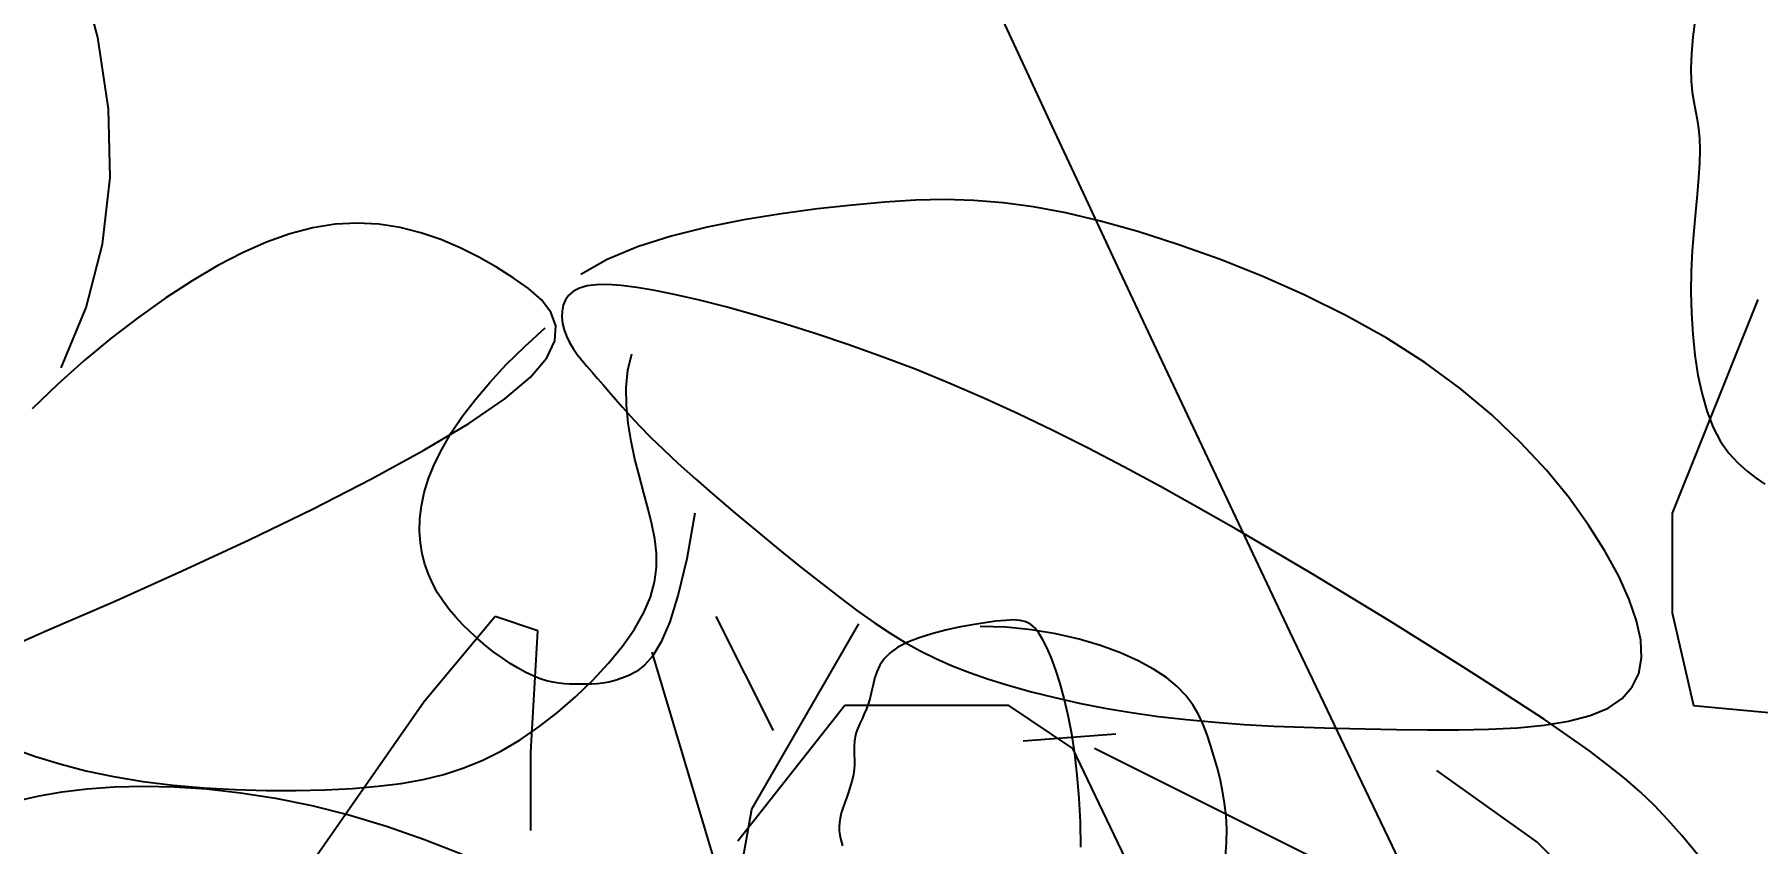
# Model space of a CAD drawing. Header units: metres. Extents: x 10 to 239, y 2 to 253.
# Drawn here: x 85.853 to 88.459, y 99.304 to 100.528 of the extents above; entities that cross this region are included whole.
import ezdxf

# ---------------------------------------------------------------- set-up
doc = ezdxf.new("R2010")
doc.units = ezdxf.units.M
doc.header["$MEASUREMENT"] = 0
doc.layers.get('Defpoints').update_dxf_attribs({"color": 9})
for name, color, linetype in [('-cotas', 252, 'Continuous'), ('1', 7, 'Continuous'), ('cot200', 9, 'Continuous')]:
    doc.layers.add(name, color=color, linetype=linetype)
doc.layers.add('barrera', color=7, linetype='Continuous', lineweight=0, true_color=0x9dbb63)
doc.layers.add('bloques ARBOLES', color=7, linetype='Continuous', true_color=0xb8d897)
doc.styles.get("Standard").update_dxf_attribs({"font": 'arial.ttf'})
doc.dimstyles.get("Standard").update_dxf_attribs({"dimtxt": 0.18, "dimasz": 0.18, "dimexe": 0.18, "dimexo": 0.0625, "dimgap": 0.09, "dimtad": 0, "dimtih": 1, "dimtoh": 1, "dimdec": 4, "dimzin": 0, "dimdsep": 46, "dimtxsty": 'Standard', "dimcen": 0.09, "dimadec": 0, "dimazin": 0, "dimtfac": 1, "dimtdec": 4, "dimtofl": 0, "dimtmove": 0, "dimatfit": 3, "dimfxl": 1, "dimtolj": 1, "dimtzin": 0, "dimarcsym": 0})

# ---------------------------------------------------------------- blocks, each defined once
blk = doc.blocks.new('ARB5')
blk.add_lwpolyline([(5200.7, 761.7), (5208.4, 818.2), (5212.8, 871.3), (5214.2, 919), (5213, 959.8), (5209.8, 994.8), (5205.2, 1025.7), (5200, 1054.2), (5194.8, 1082.1), (5190.3, 1111), (5187.1, 1142.7), (5185.9, 1178.8), (5187.1, 1220.8), (5190.3, 1268.3), (5194.8, 1320.7), (5200, 1377.3), (5205.2, 1437.4), (5209.8, 1500.4), (5213, 1565.6), (5214.2, 1632.4), (5212.8, 1700), (5208.7, 1767.4), (5201.7, 1833.6), (5191.8, 1897.5), (5178.7, 1958.2), (5162.4, 2014.4), (5142.8, 2065.2), (5119.8, 2109.6), (5093.4, 2146.8), (5064.8, 2177.7), (5035.2, 2203.6), (5005.9, 2225.9), (4978.1, 2245.7)])
blk = doc.blocks.new('A$C6F4E7DED')
for p, q in [((1579.86, 2042.79), (1593.7, 2046.07)), ((1593.7, 2046.07), (1606.55, 2048.5)), ((1606.55, 2048.5), (1618.68, 2050.14)), ((1618.68, 2050.14), (1630.4, 2051.07)), ((1630.4, 2051.07), (1642, 2051.37)), ((1642, 2051.37), (1653.77, 2051.1)), ((1653.77, 2051.1), (1665.99, 2050.36)), ((1665.99, 2050.36), (1678.98, 2049.2)), ((1678.98, 2049.2), (1692.9, 2047.69)), ((1692.9, 2047.69), (1707.48, 2045.76)), ((1564.83, 2038.59), (1579.86, 2042.79)), ((1707.48, 2045.76), (1722.35, 2043.35)), ((1722.35, 2043.35), (1737.12, 2040.38)), ((1737.12, 2040.38), (1751.42, 2036.78)), ((1532.16, 2027.54), (1548.82, 2033.49)), ((1548.82, 2033.49), (1564.83, 2038.59)), ((1751.42, 2036.78), (1764.85, 2032.47)), ((1764.85, 2032.47), (1777.04, 2027.37)), ((1515.15, 2020.76), (1532.16, 2027.54)), ((1777.04, 2027.37), (1787.6, 2021.42)), ((1498.12, 2013.21), (1515.15, 2020.76)), ((1481.39, 2004.92), (1498.12, 2013.21)), ((1740.1, 2011.14), (1749.57, 2013.34)), ((1749.57, 2013.34), (1757.92, 2015.06)), ((1757.92, 2015.06), (1765.19, 2016.3)), ((1765.19, 2016.3), (1771.45, 2017.09)), ((1771.45, 2017.09), (1776.79, 2017.44)), ((1776.79, 2017.44), (1781.28, 2017.36)), ((1781.28, 2017.36), (1785, 2016.88)), ((1785, 2016.88), (1788.04, 2016.01)), ((1788.04, 2016.01), (1790.46, 2014.77)), ((1790.46, 2014.77), (1792.33, 2013.17)), ((1792.33, 2013.17), (1793.71, 2011.28)), ((1316.98, 2011.48), (1351.21, 1925.98)), ((1465.27, 1995.92), (1481.39, 2004.92)), ((1706.19, 2001.76), (1718.27, 2005.33)), ((1718.27, 2005.33), (1729.62, 2008.47)), ((1729.62, 2008.47), (1740.1, 2011.14)), ((1793.71, 2011.28), (1794.62, 2009.14)), ((1794.62, 2009.14), (1795.09, 2006.81)), ((1795.09, 2006.81), (1795.16, 2004.35)), ((1693.54, 1997.77), (1706.19, 2001.76)), ((1794.24, 1999.25), (1793.31, 1996.72)), ((1794.87, 2001.81), (1794.24, 1999.25)), ((1795.16, 2004.35), (1794.87, 2001.81)), ((1810.02, 1992.67), (1801.86, 2000.08)), ((1450.08, 1986.27), (1465.27, 1995.92)), ((1667.07, 1988.58), (1680.45, 1993.37)), ((1680.45, 1993.37), (1693.54, 1997.77)), ((1790.67, 1991.87), (1789.02, 1989.51)), ((1792.11, 1994.26), (1790.67, 1991.87)), ((1793.31, 1996.72), (1792.11, 1994.26)), ((1817.4, 1985.4), (1810.02, 1992.67)), ((1436.09, 1976.01), (1450.08, 1986.27)), ((1653.55, 1983.42), (1667.07, 1988.58)), ((1785.2, 1984.78), (1783.08, 1982.36)), ((1787.19, 1987.16), (1785.2, 1984.78)), ((1789.02, 1989.51), (1787.19, 1987.16)), ((1824, 1978.3), (1817.4, 1985.4)), ((1626.38, 1972.01), (1639.99, 1977.9)), ((1639.99, 1977.9), (1653.55, 1983.42)), ((1778.57, 1977.24), (1776.21, 1974.49)), ((1780.86, 1979.85), (1778.57, 1977.24)), ((1783.08, 1982.36), (1780.86, 1979.85)), ((1829.85, 1971.37), (1824, 1978.3)), ((1423.34, 1965.3), (1436.09, 1976.01)), ((1612.68, 1965.74), (1626.38, 1972.01)), ((1773.69, 1971.54), (1770.89, 1968.33)), ((1776.21, 1974.49), (1773.69, 1971.54)), ((1834.97, 1964.63), (1829.85, 1971.37)), ((1411.82, 1954.29), (1423.34, 1965.3)), ((1598.82, 1959.08), (1612.68, 1965.74)), ((1767.7, 1964.78), (1763.99, 1960.82)), ((1770.89, 1968.33), (1767.7, 1964.78)), ((1839.37, 1958.1), (1834.97, 1964.63)), ((1584.76, 1952.02), (1598.82, 1959.08)), ((1763.99, 1960.82), (1759.65, 1956.41)), ((1843.06, 1951.78), (1839.37, 1958.1)), ((1401.54, 1943.17), (1411.82, 1954.29)), ((1570.45, 1944.55), (1584.76, 1952.02)), ((1754.57, 1951.45), (1748.62, 1945.9)), ((1759.65, 1956.41), (1754.57, 1951.45)), ((1846.07, 1945.69), (1843.06, 1951.78)), ((1392.48, 1932.08), (1401.54, 1943.17)), ((1555.84, 1936.65), (1570.45, 1944.55)), ((1748.62, 1945.9), (1741.75, 1939.71)), ((1848.42, 1939.85), (1846.07, 1945.69)), ((1540.88, 1928.32), (1555.84, 1936.65)), ((1741.75, 1939.71), (1734.11, 1933.04)), ((1850.15, 1934.24), (1848.42, 1939.85)), ((1384.64, 1921.21), (1392.48, 1932.08)), ((1734.11, 1933.04), (1725.91, 1926.03)), ((1851.29, 1928.88), (1850.15, 1934.24)), ((663.39, 1895.42), (671.25, 1924.76)), ((1351.21, 1925.98), (1351.21, 1886.08)), ((1525.56, 1919.57), (1540.88, 1928.32)), ((1725.91, 1926.03), (1717.37, 1918.88)), ((1741.97, 1925.98), (1745.24, 1907.79)), ((1851.9, 1923.75), (1851.29, 1928.88)), ((1852.02, 1918.86), (1851.9, 1923.75)), ((1378.01, 1910.72), (1384.64, 1921.21)), ((1510.04, 1910.52), (1525.56, 1919.57)), ((1717.37, 1918.88), (1708.69, 1911.75)), ((1851.69, 1914.2), (1852.02, 1918.86)), ((1372.6, 1900.78), (1378.01, 1910.72)), ((1494.52, 1901.3), (1510.04, 1910.52)), ((1708.69, 1911.75), (1700.09, 1904.82)), ((1849.88, 1905.55), (1850.96, 1909.76)), ((1850.96, 1909.76), (1851.69, 1914.2)), ((1700.09, 1904.82), (1691.78, 1898.25)), ((1745.24, 1907.79), (1748.6, 1893.5)), ((1846.79, 1897.78), (1848.48, 1901.57)), ((1848.48, 1901.57), (1849.88, 1905.55)), ((659.17, 1866.92), (663.39, 1895.42)), ((1368.39, 1891.52), (1372.6, 1900.78)), ((1479.2, 1892.05), (1494.52, 1901.3)), ((1691.78, 1898.25), (1683.97, 1892.23)), ((1844.83, 1894.19), (1846.79, 1897.78)), ((1365.44, 1882.99), (1368.39, 1891.52)), ((1464.28, 1882.91), (1479.2, 1892.05)), ((1683.97, 1892.23), (1676.81, 1886.87)), ((1748.6, 1893.5), (1752.01, 1882.61)), ((1840.2, 1887.51), (1842.63, 1890.77)), ((1842.63, 1890.77), (1844.83, 1894.19)), ((1351.21, 1886.08), (1342.65, 1849.03)), ((1363.8, 1875.2), (1365.44, 1882.99)), ((1449.97, 1874.02), (1464.28, 1882.91)), ((1670.19, 1882.14), (1663.94, 1877.96)), ((1676.81, 1886.87), (1670.19, 1882.14)), ((1719.15, 1807.68), (1676.36, 1881.78)), ((1710.59, 1839.03), (1733.41, 1884.63)), ((1752.01, 1882.61), (1755.43, 1874.59)), ((1804.72, 1878.93), (1821.83, 1884.63)), ((1821.83, 1884.63), (1850.35, 1850.43)), ((1831.81, 1878.48), (1834.77, 1881.38)), ((1834.77, 1881.38), (1837.58, 1884.38)), ((1837.58, 1884.38), (1840.2, 1887.51)), ((1363.51, 1868.18), (1363.8, 1875.2)), ((1436.45, 1865.52), (1449.97, 1874.02)), ((1657.88, 1874.24), (1651.85, 1870.89)), ((1663.94, 1877.96), (1657.88, 1874.24)), ((1755.43, 1874.59), (1758.81, 1868.94)), ((1807.57, 1830.48), (1804.72, 1878.93)), ((1825.54, 1872.99), (1828.72, 1875.68)), ((1828.72, 1875.68), (1831.81, 1878.48)), ((1364.62, 1861.94), (1363.51, 1868.18)), ((1645.67, 1867.85), (1639.16, 1865.01)), ((1651.85, 1870.89), (1645.67, 1867.85)), ((1733.41, 1784.88), (1759.08, 1870.38)), ((1758.81, 1868.94), (1762.12, 1865.16)), ((1815.8, 1865.92), (1819.04, 1868.09)), ((1819.04, 1868.09), (1822.3, 1870.46)), ((1822.3, 1870.46), (1825.54, 1872.99)), ((658.57, 1839.35), (659.17, 1866.92)), ((1367.18, 1856.49), (1364.62, 1861.94)), ((1423.94, 1857.55), (1436.45, 1865.52)), ((1632.15, 1862.3), (1624.52, 1859.66)), ((1639.16, 1865.01), (1632.15, 1862.3)), ((1762.12, 1865.16), (1765.32, 1862.73)), ((1765.32, 1862.73), (1768.35, 1861.14)), ((1768.35, 1861.14), (1771.2, 1859.97)), ((1803.85, 1859.81), (1806.62, 1860.9)), ((1806.62, 1860.9), (1809.55, 1862.3)), ((1809.55, 1862.3), (1812.63, 1863.98)), ((1812.63, 1863.98), (1815.8, 1865.92)), ((1371.25, 1851.86), (1367.18, 1856.49)), ((1412.58, 1850.21), (1423.94, 1857.55)), ((1607.44, 1854.61), (1598.11, 1852.27)), ((1616.27, 1857.09), (1607.44, 1854.61)), ((1624.52, 1859.66), (1616.27, 1857.09)), ((1771.2, 1859.97), (1773.87, 1859.08)), ((1773.87, 1859.08), (1776.38, 1858.45)), ((1776.38, 1858.45), (1778.78, 1858.02)), ((1778.78, 1858.02), (1781.07, 1857.77)), ((1781.07, 1857.77), (1783.29, 1857.64)), ((1783.29, 1857.64), (1785.46, 1857.59)), ((1785.46, 1857.59), (1787.6, 1857.58)), ((1787.6, 1857.58), (1789.75, 1857.59)), ((1789.75, 1857.59), (1791.91, 1857.63)), ((1791.91, 1857.63), (1794.12, 1857.75)), ((1794.12, 1857.75), (1796.4, 1857.99)), ((1796.4, 1857.99), (1798.76, 1858.39)), ((1798.76, 1858.39), (1801.24, 1858.98)), ((1801.24, 1858.98), (1803.85, 1859.81)), ((1342.65, 1849.03), (1311.27, 1846.18)), ((1376.88, 1848.05), (1371.25, 1851.86)), ((1384.06, 1845.08), (1376.88, 1848.05)), ((1402.32, 1843.44), (1412.58, 1850.21)), ((1567.48, 1846.28), (1556.57, 1844.73)), ((1578.07, 1848.08), (1567.48, 1846.28)), ((1588.3, 1850.08), (1578.07, 1848.08)), ((1598.11, 1852.27), (1588.3, 1850.08)), ((1590.8, 1831.93), (1616.47, 1849.03)), ((1616.47, 1849.03), (1682.07, 1849.03)), ((1682.07, 1849.03), (1724.85, 1794.88)), ((1850.35, 1850.43), (1895.99, 1784.88)), ((1392.64, 1842.84), (1384.06, 1845.08)), ((1402.4, 1841.26), (1392.64, 1842.84)), ((1393.07, 1837.13), (1402.32, 1843.44)), ((1413.12, 1840.22), (1402.4, 1841.26)), ((1424.61, 1839.62), (1413.12, 1840.22)), ((1436.64, 1839.37), (1424.61, 1839.62)), ((1449.01, 1839.37), (1436.64, 1839.37)), ((1461.49, 1839.51), (1449.01, 1839.37)), ((1473.92, 1839.71), (1461.49, 1839.51)), ((1486.24, 1839.99), (1473.92, 1839.71)), ((1498.43, 1840.37), (1486.24, 1839.99)), ((1510.46, 1840.87), (1498.43, 1840.37)), ((1522.31, 1841.53), (1510.46, 1840.87)), ((1533.96, 1842.38), (1522.31, 1841.53)), ((1545.39, 1843.43), (1533.96, 1842.38)), ((1556.57, 1844.73), (1545.39, 1843.43)), ((661.53, 1812.81), (658.57, 1839.35)), ((1384.72, 1831.19), (1393.07, 1837.13)), ((1573.68, 1837.63), (1610.76, 1834.78)), ((1336.94, 1709.38), (1582.24, 1831.93)), ((1377.17, 1825.52), (1384.72, 1831.19)), ((1559.42, 1766.38), (1590.8, 1831.93)), ((1807.57, 1799.13), (1807.57, 1830.48)), ((534.27, 1817.29), (542.55, 1819.39)), ((542.55, 1819.39), (551.04, 1820.73)), ((551.04, 1820.73), (559.7, 1821.2)), ((559.7, 1821.2), (568.51, 1820.71)), ((568.51, 1820.71), (577.47, 1819.26)), ((577.47, 1819.26), (586.63, 1816.87)), ((1364.08, 1814.58), (1370.32, 1820.02)), ((1370.32, 1820.02), (1377.17, 1825.52)), ((1405.4, 1794.6), (1445.33, 1823.1)), ((518.51, 1811.27), (526.24, 1814.55)), ((526.24, 1814.55), (534.27, 1817.29)), ((586.63, 1816.87), (596.01, 1813.54)), ((596.01, 1813.54), (605.63, 1809.3)), ((668.05, 1787.41), (661.53, 1812.81)), ((1358.34, 1809.11), (1364.08, 1814.58)), ((504.06, 1803.56), (511.1, 1807.57)), ((511.1, 1807.57), (518.51, 1811.27)), ((605.63, 1809.3), (615.52, 1804.17)), ((1352.92, 1803.43), (1358.34, 1809.11)), ((1724.85, 1776.34), (1719.15, 1807.68)), ((491.31, 1795.01), (497.43, 1799.35)), ((497.43, 1799.35), (504.06, 1803.56)), ((615.52, 1804.17), (625.71, 1798.15)), ((625.71, 1798.15), (636.24, 1791.27)), ((1347.34, 1797.06), (1352.92, 1803.43)), ((486.11, 1790.44), (491.31, 1795.01)), ((636.24, 1791.27), (647.07, 1783.57)), ((1334.09, 1723.35), (1405.4, 1794.6)), ((1341.06, 1789.44), (1347.34, 1797.06)), ((480.37, 1780.11), (482.31, 1785.52)), ((482.31, 1785.52), (486.11, 1790.44)), ((678.07, 1763.25), (668.05, 1787.41)), ((480.77, 1774.08), (480.37, 1780.11)), ((647.07, 1783.57), (658.06, 1775.15)), ((483.99, 1767.29), (480.77, 1774.08)), ((658.06, 1775.15), (668.98, 1766.13)), ((451.52, 1762.35), (449.89, 1768.95)), ((490.49, 1759.61), (483.99, 1767.29)), ((668.98, 1766.13), (679.61, 1756.66)), ((452.22, 1755.45), (451.52, 1762.35)), ((500.75, 1750.9), (490.49, 1759.61)), ((452.14, 1748.35), (452.22, 1755.45)), ((515.07, 1741.09), (500.75, 1750.9)), ((679.61, 1756.66), (689.76, 1746.85)), ((451.43, 1741.13), (452.14, 1748.35)), ((450.23, 1733.91), (451.43, 1741.13)), ((533.04, 1730.34), (515.07, 1741.09)), ((448.68, 1726.77), (450.23, 1733.91)), ((554.07, 1718.85), (533.04, 1730.34)), ((446.94, 1719.81), (448.68, 1726.77)), ((445.13, 1713.14), (446.94, 1719.81)), ((577.59, 1706.84), (554.07, 1718.85)), ((443.42, 1706.81), (445.13, 1713.14)), ((441.92, 1700.77), (443.42, 1706.81)), ((602.99, 1694.52), (577.59, 1706.84)), ((440.14, 1689.18), (440.79, 1694.92)), ((440.79, 1694.92), (441.92, 1700.77)), ((440.12, 1683.45), (440.14, 1689.18)), ((629.71, 1682.1), (602.99, 1694.52)), ((440.85, 1677.64), (440.12, 1683.45)), ((657.15, 1669.79), (629.71, 1682.1)), ((442.48, 1671.65), (440.85, 1677.64)), ((445.13, 1665.4), (442.48, 1671.65)), ((684.72, 1657.8), (657.15, 1669.79)), ((288.8, 1659.29), (290.52, 1660.78)), ((290.52, 1660.78), (292.46, 1661.76)), ((292.46, 1661.76), (294.71, 1662.3)), ((294.71, 1662.3), (297.37, 1662.47)), ((297.37, 1662.47), (300.55, 1662.32)), ((300.55, 1662.32), (304.36, 1661.93)), ((304.36, 1661.93), (308.83, 1661.33)), ((308.83, 1661.33), (313.83, 1660.54)), ((313.83, 1660.54), (319.15, 1659.55)), ((448.9, 1658.83), (445.13, 1665.4)), ((262.5, 1652.22), (271.13, 1654.77)), ((271.13, 1654.77), (280.38, 1656.9)), ((280.38, 1656.9), (290.13, 1658.52)), ((283.91, 1651.2), (285.59, 1654.56)), ((285.59, 1654.56), (287.19, 1657.24)), ((287.19, 1657.24), (288.8, 1659.29)), ((290.13, 1658.52), (300.28, 1659.55)), ((300.28, 1659.55), (310.73, 1659.92)), ((319.15, 1659.55), (324.59, 1658.37)), ((324.59, 1658.37), (329.96, 1656.98)), ((329.96, 1656.98), (335.04, 1655.38)), ((335.04, 1655.38), (339.65, 1653.57)), ((339.65, 1653.57), (343.57, 1651.54)), ((453.66, 1652.05), (448.9, 1658.83)), ((712.31, 1645.57), (684.72, 1657.8)), ((247.5, 1646.17), (254.59, 1649.32)), ((254.59, 1649.32), (262.5, 1652.22)), ((280.44, 1642.44), (282.18, 1647.16)), ((282.18, 1647.16), (283.91, 1651.2)), ((343.57, 1651.54), (346.68, 1649.31)), ((346.68, 1649.31), (349.03, 1646.9)), ((349.03, 1646.9), (350.76, 1644.36)), ((459.27, 1645.19), (453.66, 1652.05)), ((236.18, 1639.4), (241.34, 1642.84)), ((241.34, 1642.84), (247.5, 1646.17)), ((278.72, 1637.06), (280.44, 1642.44)), ((350.76, 1644.36), (352, 1641.75)), ((352, 1641.75), (352.87, 1639.1)), ((465.57, 1638.38), (459.27, 1645.19)), ((228.47, 1632.22), (231.94, 1635.86)), ((231.94, 1635.86), (236.18, 1639.4)), ((277.06, 1631.02), (278.72, 1637.06)), ((352.87, 1639.1), (353.52, 1636.47)), ((353.52, 1636.47), (354.06, 1633.91)), ((354.06, 1633.91), (354.64, 1631.45)), ((472.41, 1631.78), (465.57, 1638.38)), ((223.4, 1624.62), (225.67, 1628.48)), ((225.67, 1628.48), (228.47, 1632.22)), ((275.5, 1624.32), (277.06, 1631.02)), ((354.64, 1631.45), (355.33, 1629.14)), ((355.33, 1629.14), (356.14, 1626.97)), ((356.14, 1626.97), (357.02, 1624.91)), ((479.63, 1625.52), (472.41, 1631.78)), ((219.97, 1616.57), (221.54, 1620.66)), ((221.54, 1620.66), (223.4, 1624.62)), ((274.08, 1616.99), (275.5, 1624.32)), ((357.02, 1624.91), (357.9, 1622.95)), ((357.9, 1622.95), (358.76, 1621.07)), ((358.76, 1621.07), (359.54, 1619.25)), ((359.54, 1619.25), (360.19, 1617.47)), ((487.07, 1619.74), (479.63, 1625.52)), ((494.57, 1614.58), (487.07, 1619.74)), ((217.19, 1608.03), (218.55, 1612.36)), ((218.55, 1612.36), (219.97, 1616.57)), ((272.85, 1609.01), (274.08, 1616.99)), ((360.19, 1617.47), (360.67, 1615.71)), ((360.67, 1615.71), (360.95, 1613.95)), ((360.95, 1613.95), (361.06, 1612.18)), ((361.06, 1612.18), (361.06, 1610.38)), ((502.03, 1610.13), (494.57, 1614.58)), ((215.9, 1603.56), (217.19, 1608.03)), ((271.83, 1600.42), (272.85, 1609.01)), ((361, 1608.55), (360.95, 1606.67)), ((360.95, 1606.67), (360.95, 1604.74)), ((361.06, 1610.38), (361, 1608.55)), ((509.52, 1606.39), (502.03, 1610.13)), ((517.16, 1603.28), (509.52, 1606.39)), ((688.35, 1607.87), (678.66, 1604.9)), ((697.26, 1611.01), (688.35, 1607.87)), ((213.73, 1594.19), (214.74, 1598.95)), ((214.74, 1598.95), (215.9, 1603.56)), ((271.07, 1591.27), (271.83, 1600.42)), ((360.95, 1604.74), (361.06, 1602.73)), ((361.06, 1602.73), (361.34, 1600.64)), ((361.34, 1600.64), (361.82, 1598.46)), ((361.82, 1598.46), (362.46, 1596.22)), ((525.06, 1600.74), (517.16, 1603.28)), ((533.33, 1598.72), (525.06, 1600.74)), ((542.1, 1597.14), (533.33, 1598.72)), ((657.15, 1599.85), (645.46, 1597.93)), ((668.24, 1602.2), (657.15, 1599.85)), ((678.66, 1604.9), (668.24, 1602.2)), ((212.93, 1589.28), (213.73, 1594.19)), ((362.46, 1596.22), (363.21, 1593.95)), ((363.21, 1593.95), (364.02, 1591.68)), ((364.02, 1591.68), (364.83, 1589.44)), ((551.49, 1595.96), (542.1, 1597.14)), ((561.6, 1595.1), (551.49, 1595.96)), ((572.51, 1594.53), (561.6, 1595.1)), ((584.09, 1594.24), (572.51, 1594.53)), ((596.14, 1594.27), (584.09, 1594.24)), ((606.41, 1593.41), (592.38, 1591.23)), ((608.49, 1594.63), (596.14, 1594.27)), ((619.94, 1594.91), (606.41, 1593.41)), ((620.94, 1595.34), (608.49, 1594.63)), ((632.9, 1595.75), (619.94, 1594.91)), ((633.33, 1596.44), (620.94, 1595.34)), ((645.23, 1596.01), (632.9, 1595.75)), ((645.46, 1597.93), (633.33, 1596.44)), ((656.86, 1595.72), (645.23, 1596.01)), ((667.7, 1594.95), (656.86, 1595.72)), ((677.71, 1593.74), (667.7, 1594.95)), ((686.88, 1592.17), (677.71, 1593.74)), ((695.2, 1590.33), (686.88, 1592.17)), ((212.37, 1584.2), (212.93, 1589.28)), ((270.59, 1581.64), (271.07, 1591.27)), ((364.83, 1589.44), (365.58, 1587.27)), ((365.58, 1587.27), (366.22, 1585.18)), ((366.22, 1585.18), (366.7, 1583.23)), ((563.12, 1584.57), (548.05, 1580.01)), ((577.93, 1588.29), (563.12, 1584.57)), ((592.38, 1591.23), (577.93, 1588.29)), ((212.11, 1578.95), (212.37, 1584.2)), ((212.18, 1573.51), (212.11, 1578.95)), ((270.42, 1571.59), (270.59, 1581.64)), ((366.7, 1583.23), (366.97, 1581.42)), ((366.99, 1578.14), (366.79, 1576.61)), ((366.97, 1581.42), (367.06, 1579.73)), ((367.06, 1579.73), (366.99, 1578.14)), ((548.05, 1580.01), (532.87, 1574.71)), ((212.62, 1567.9), (212.18, 1573.51)), ((366.14, 1573.62), (365.75, 1572.09)), ((366.49, 1575.11), (366.14, 1573.62)), ((366.79, 1576.61), (366.49, 1575.11)), ((532.87, 1574.71), (517.76, 1568.76))]:
    blk.add_line(p, q)
blk = doc.blocks.new('asddsd')
at = {"layer": 'bloques ARBOLES', "xscale": 0.0004740765671158, "yscale": 0.0004740765671158, "zscale": 0.0004740765671158, "rotation": 180}
blk.add_blockref('ARB5', (72.4409, 17.1064), dxfattribs=at)
at = {"layer": 'bloques ARBOLES', "xscale": -0.00378276582045174, "yscale": 0.00378276582045174, "zscale": 0.00378276582045174}
for p in [(70.0692, 9.5477, 1.2423), (75.052, 8.7124, 1.2423)]:
    blk.add_blockref('A$C6F4E7DED', p, dxfattribs=at)
blk = doc.blocks.new('*D80')
at = {"layer": '-cotas', "color": 0, "lineweight": -2, "transparency": 16777216}
for p, q in [((35.934, 118.4929), (35.9273, 96.0178)), ((88.7846, 118.4772), (88.778, 96.0022)), ((36.1074, 96.1978), (61.0308, 96.1904)), ((88.598, 96.1822), (63.6746, 96.1896))]:
    blk.add_line(p, q, dxfattribs=at)
at = {"layer": '-cotas', "color": 0, "transparency": 16777216}
for points in [[(36.1074, 96.2278), (36.1074, 96.1678), (35.9274, 96.1978)], [(88.598, 96.2122), (88.598, 96.1522), (88.778, 96.1822)]]:
    blk.add_solid(points, dxfattribs=at)
at = {"layer": 'Defpoints', "color": 0, "transparency": 16777216}
for p in [(35.934, 118.5554), (88.7846, 118.5397), (88.778, 96.1822)]:
    blk.add_point(p, dxfattribs=at)
at = {"layer": '-cotas', "color": 0, "transparency": 16777216, "insert": (62.3527, 96.19), "char_height": 0.5, "attachment_point": 5}
blk.add_mtext('\\A1;52.8506', dxfattribs=at)

msp = doc.modelspace()

# ---------------------------------------------------------------- linework, layer by layer
at = {"layer": 'barrera'}
for points, knots in [([(75.74284, 83.80593), (75.89193, 89.61884), (75.56165, 96.24427), (78.39904, 102.87886), (87.61077, 103.05108), (90.19518, 105.25882), (88.83637, 107.3807)], [0.1293999, 0.1293999, 0.1293999, 0.1293999, 1, 2, 3, 4, 4, 4, 4]), ([(90.10405, 104.62796), (90.09643, 104.6131), (90.08867, 104.59834), (89.92633, 104.29679), (89.72319, 104.04841), (89.26656, 103.62453), (89.01285, 103.4473), (88.47214, 103.13985), (88.18455, 103.00949), (87.19084, 102.6332), (86.41991, 102.45878), (84.83655, 102.17051), (84.01918, 102.05315), (82.44328, 101.76844), (81.68558, 101.60041), (80.6561, 101.24414), (80.31779, 101.09794), (79.67592, 100.73935), (79.37481, 100.51445), (78.82619, 99.98743), (78.58052, 99.68598), (77.89225, 98.61806), (77.53875, 97.70461), (77.18053, 96.10385), (77.08994, 95.54345), (76.95736, 94.35348), (76.91439, 93.71858), (76.81712, 91.44167), (76.81459, 89.52164), (76.71951, 85.99383), (76.68465, 84.95283), (76.65905, 83.80593)], [5.1390175, 5.1390175, 5.1390175, 5.1390175, 5.1460084, 5.1460084, 5.2828064, 5.2828064, 5.4196044, 5.4196044, 5.5564024, 5.5564024, 5.8699539, 5.8699539, 6.1835055, 6.1835055, 6.497057, 6.497057, 6.6723546, 6.6723546, 6.8743734, 6.8743734, 7.0763922, 7.0763922, 7.504627, 7.504627, 7.7127699, 7.7127699, 7.9209128, 7.9209128, 8.3845027, 8.3845027, 8.5557008, 8.5557008, 8.5557008, 8.5557008])]:
    msp.add_open_spline(points, degree=3, knots=knots, dxfattribs=at)
at = {"layer": 'cot200'}
for points, knots in [([(105.215, 94.15308), (103.35097, 95.09118), (101.57786, 96.23546), (99.89572, 97.58602), (97.25145, 99.70905), (94.83198, 102.34183), (92.63749, 105.48477), (90.99309, 107.83988), (89.47502, 110.48144), (88.08409, 113.4714)], [0.35931703, 0.35931703, 0.35931703, 0.35931703, 0.44907386, 0.44907386, 0.44907386, 0.59016871, 0.59016871, 0.59016871, 0.69589545, 0.69589545, 0.69589545, 0.69589545]), ([(83.57738, 109.55945), (85.43068, 104.5297), (87.62816, 99.61053), (89.90867, 95.3384), (92.3573, 90.75133), (94.90166, 86.91023), (97.54056, 83.80593)], [0.53209812, 0.53209812, 0.53209812, 0.53209812, 0.8873596, 0.8873596, 0.8873596, 1.26881168, 1.26881168, 1.26881168, 1.26881168])]:
    msp.add_open_spline(points, degree=3, knots=knots, dxfattribs=at)
msp.add_open_spline([(87.50495, 83.80593), (83.20343, 92.2462), (79.8048, 100.85933), (77.32539, 109.64844)], degree=3, dxfattribs=at)

# ---------------------------------------------------------------- block references
at = {"layer": '1', "lineweight": 0}
msp.add_blockref('asddsd', (18.38943, 83.80593), dxfattribs=at)

# ---------------------------------------------------------------- dimensions: what is measured, and where the dimension line sits
at = {"layer": '-cotas'}
dim = msp.add_aligned_dim(p1=(35.93402, 118.55536), p2=(88.78463, 118.53971), distance=-22.35753, dimstyle='Standard', override={"dimtxt": 0.5}, dxfattribs=at)
dim.commit()
dim.dimension.update_dxf_attribs({"geometry": '*D80', "text_midpoint": (62.3527, 96.19001)})

doc.saveas('drawing.dxf')
